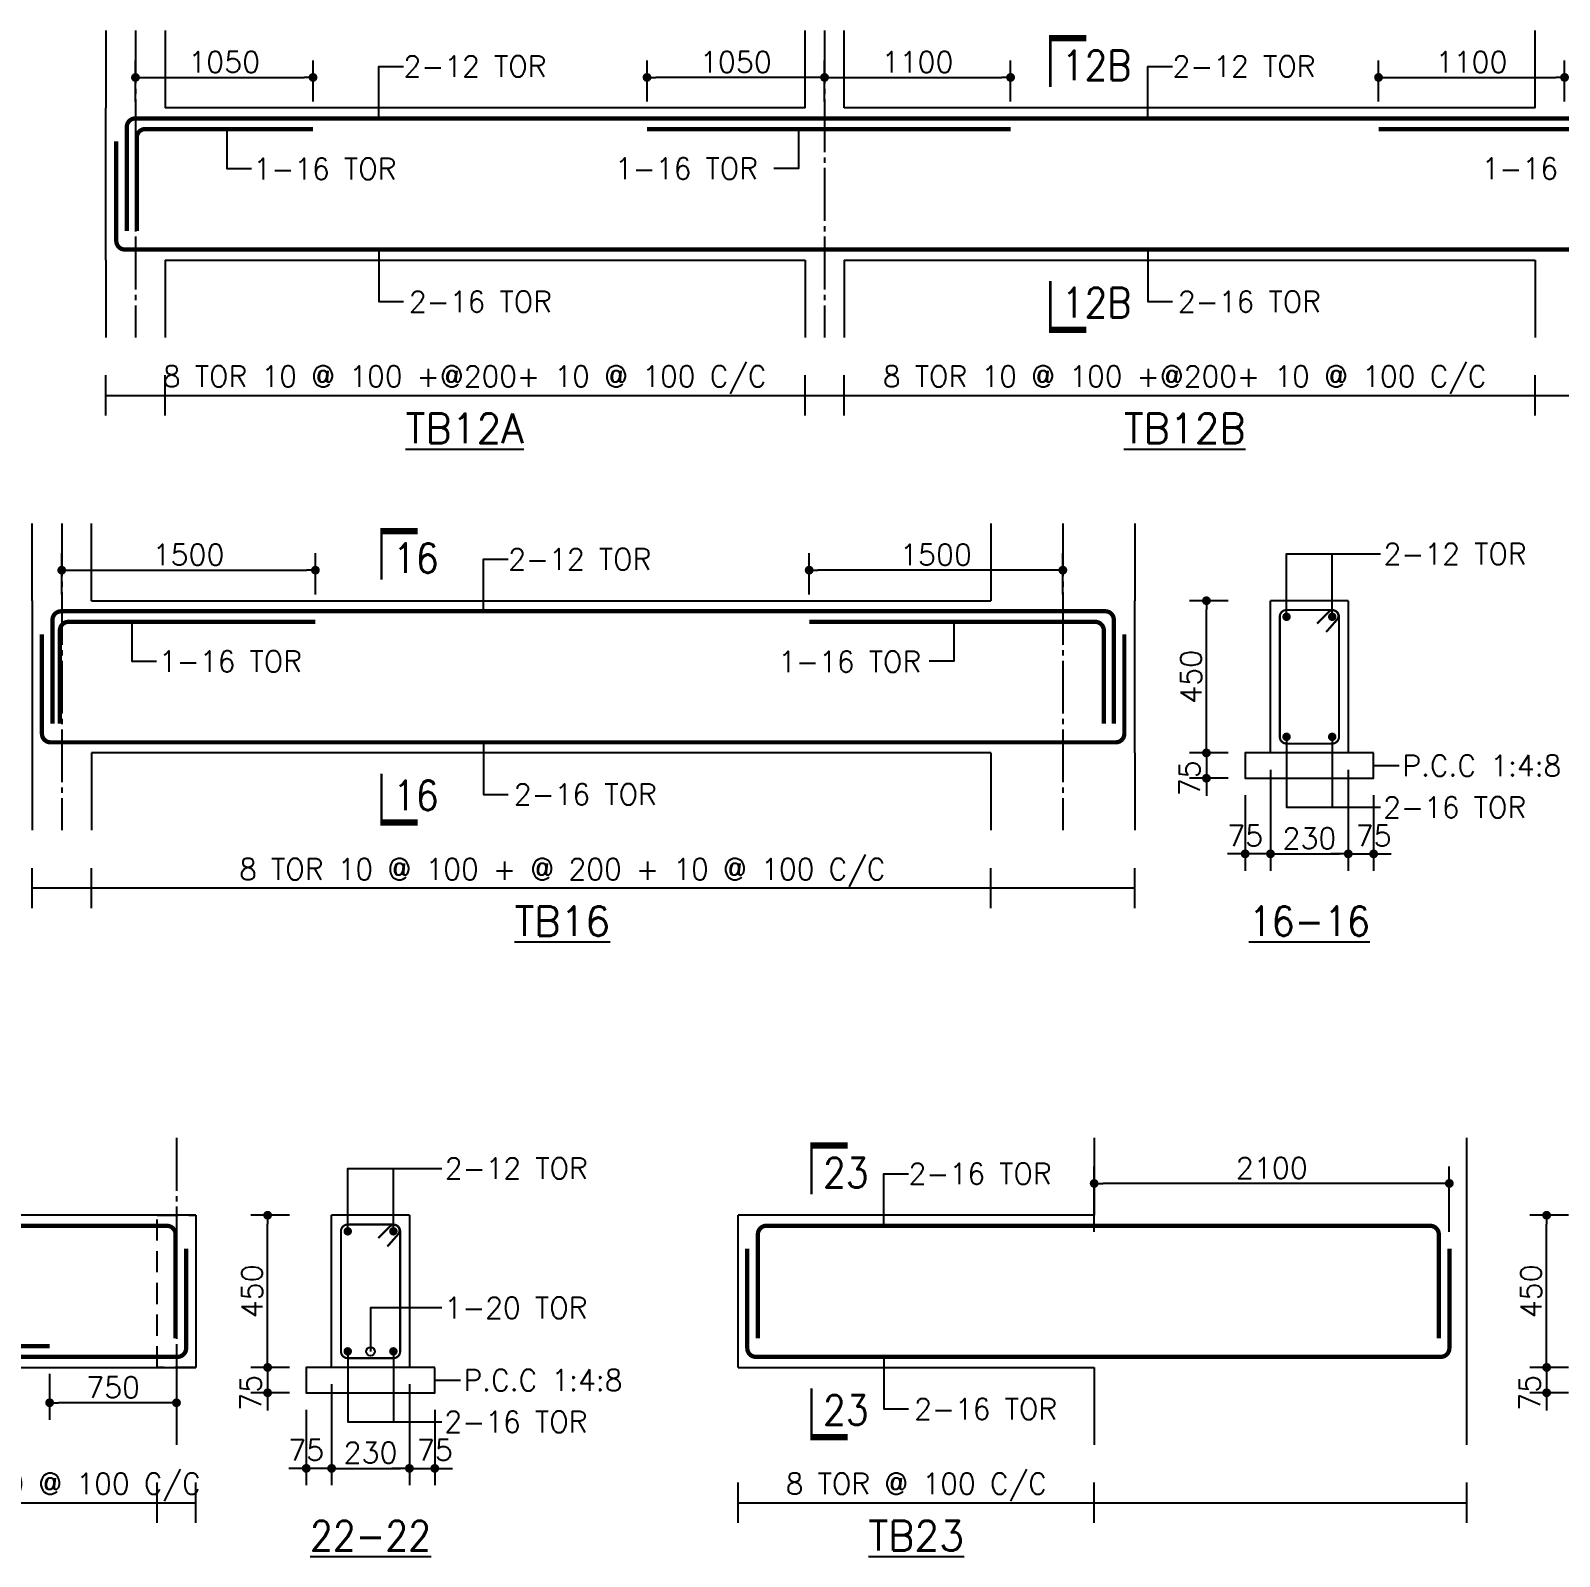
# Model space of a CAD drawing. Extents: x -200722 to 834823, y -494970 to 88783.
# Drawn here: x 240281 to 258363, y -396005 to -377959 of the extents above; entities that cross this region are included whole.
import ezdxf
from ezdxf.enums import TextEntityAlignment as Align

# ---------------------------------------------------------------- set-up
doc = ezdxf.new("R2010")
doc.units = 0
doc.header["$LTSCALE"] = 100
doc.header["$MEASUREMENT"] = 0
doc.header["$PDMODE"] = 34
doc.linetypes.add('CL', pattern=[3.25, 2.5, -0.25, 0.25, -0.25])
doc.linetypes.add('HIDDEN', pattern=[0.375, 0.25, -0.125])
doc.layers.get('0').update_dxf_attribs({"linetype": 'CONTINUOUS'})
doc.layers.get('DEFPOINTS').update_dxf_attribs({"linetype": 'CONTINUOUS'})
for name, color, linetype in [('ARO', 7, 'CONTINUOUS'), ('B_NO', 3, 'CONTINUOUS'), ('BEAM', 4, 'CONTINUOUS'), ('CL', 8, 'CL'), ('FOOTING DIM', 4, 'CONTINUOUS'), ('STEEL', 6, 'CONTINUOUS'), ('TEXT', 2, 'CONTINUOUS')]:
    doc.layers.add(name, color=color, linetype=linetype)
doc.styles.add('ROMANS', font='romans.shx')
doc.styles.get("Standard").update_dxf_attribs({"font": 'simplex.shx'})
doc.linetypes.add('ZIGZAG', pattern='A,0.0001,-0.2,[131,ltypeshp.shx,S=0.2,R=0,X=-0.2,Y=0],-0.4,[131,ltypeshp.shx,S=0.2,R=180,X=0.2,Y=0],-0.2', length=0.8001)
doc.dimstyles.new('STANDARD$0', dxfattribs={"dimtxt": 2.5, "dimasz": 2.5, "dimexe": 2, "dimexo": 0.7, "dimgap": 0.9, "dimtad": 1, "dimdec": 0, "dimdsep": 46, "dimtxsty": 'ROMANS', "dimcen": 0.09, "dimclrd": 4, "dimclre": 4, "dimclrt": 3, "dimadec": 0, "dimazin": 0, "dimtfac": 1, "dimtdec": 0, "dimtmove": 0, "dimatfit": 3, "dimfxl": 1, "dimtolj": 1, "dimtzin": 0, "dimarcsym": 0})

# ---------------------------------------------------------------- blocks, each defined once
blk = doc.blocks.new('DOT')
at = {"color": 0, "linetype": 'ByBlock'}
blk.add_line((-0.5, 0), (-1, 0), dxfattribs=at)
at = {"color": 0, "linetype": 'ByBlock', "const_width": 0.5}
blk.add_lwpolyline([(-0.25, 0, 1), (0.25, 0, 1)], format="xyb", close=True, dxfattribs=at)
blk = doc.blocks.new('*D1485')
at = {"layer": 'BEAM', "color": 0, "lineweight": -2, "transparency": 16777216}
for p, q in [((247572, -378798), (247572, -378313)), ((249672, -378798), (249672, -378313)), ((249568, -378513), (247676, -378513))]:
    blk.add_line(p, q, dxfattribs=at)
at = {"layer": 'DEFPOINTS', "color": 0, "lineweight": -3, "transparency": 16777216}
for p in [(247572, -378513), (247572, -378998), (249672, -378998)]:
    blk.add_point(p, dxfattribs=at)
at = {"layer": 'BEAM', "color": 0, "lineweight": -2, "transparency": 16777216, "xscale": 104, "yscale": 104, "zscale": 104, "rotation": 180}
blk.add_blockref('DOT', (247572, -378513), dxfattribs=at)
at = {"layer": 'BEAM', "color": 0, "lineweight": -2, "transparency": 16777216, "xscale": 104, "yscale": 104, "zscale": 104}
blk.add_blockref('DOT', (249672, -378513), dxfattribs=at)
at = {"layer": 'BEAM', "color": 0, "transparency": 16777216, "insert": (248622, -378329), "char_height": 248, "attachment_point": 5}
blk.add_mtext('\\A1;1050', dxfattribs=at)
blk = doc.blocks.new('_DOT')
at = {"color": 0, "linetype": 'ByBlock'}
blk.add_line((-0.5, 0), (-1, 0), dxfattribs=at)
at = {"color": 0, "linetype": 'ByBlock', "const_width": 0.5}
blk.add_lwpolyline([(-0.25, 0, 1), (0.25, 0, 1)], format="xyb", close=True, dxfattribs=at)
blk = doc.blocks.new('*D1488')
at = {"layer": 'BEAM', "color": 0, "lineweight": -2, "transparency": 16777216}
for p, q in [((241522, -378798), (241522, -378313)), ((243622, -378798), (243622, -378313)), ((241626, -378513), (243518, -378513))]:
    blk.add_line(p, q, dxfattribs=at)
at = {"layer": 'DEFPOINTS', "color": 0, "lineweight": -3, "transparency": 16777216}
for p in [(243622, -378513), (241522, -378998), (243622, -378998)]:
    blk.add_point(p, dxfattribs=at)
at = {"layer": 'BEAM', "color": 0, "lineweight": -2, "transparency": 16777216, "xscale": 104, "yscale": 104, "zscale": 104, "rotation": 180}
blk.add_blockref('DOT', (241522, -378513), dxfattribs=at)
at = {"layer": 'BEAM', "color": 0, "lineweight": -2, "transparency": 16777216, "xscale": 104, "yscale": 104, "zscale": 104}
blk.add_blockref('DOT', (243622, -378513), dxfattribs=at)
at = {"layer": 'BEAM', "color": 0, "transparency": 16777216, "insert": (242572, -378329), "char_height": 248, "attachment_point": 5}
blk.add_mtext('\\A1;1050', dxfattribs=at)
blk = doc.blocks.new('*D1492')
at = {"layer": 'BEAM', "color": 0, "lineweight": -2, "transparency": 16777216}
for p, q in [((249672, -378798), (249672, -378313)), ((251872, -378798), (251872, -378313)), ((249776, -378513), (251768, -378513))]:
    blk.add_line(p, q, dxfattribs=at)
at = {"layer": 'DEFPOINTS', "color": 0, "lineweight": -3, "transparency": 16777216}
for p in [(251872, -378513), (249672, -378998), (251872, -378998)]:
    blk.add_point(p, dxfattribs=at)
at = {"layer": 'BEAM', "color": 0, "lineweight": -2, "transparency": 16777216, "xscale": 104, "yscale": 104, "zscale": 104, "rotation": 180}
blk.add_blockref('DOT', (249672, -378513), dxfattribs=at)
at = {"layer": 'BEAM', "color": 0, "lineweight": -2, "transparency": 16777216, "xscale": 104, "yscale": 104, "zscale": 104}
blk.add_blockref('DOT', (251872, -378513), dxfattribs=at)
at = {"layer": 'BEAM', "color": 0, "transparency": 16777216, "insert": (250772, -378329), "char_height": 248, "attachment_point": 5}
blk.add_mtext('\\A1;1100', dxfattribs=at)
blk = doc.blocks.new('*D1495')
at = {"layer": 'BEAM', "color": 0, "lineweight": -2, "transparency": 16777216}
for p, q in [((256224, -378798), (256224, -378313)), ((258424, -378798), (258424, -378313)), ((256328, -378513), (258320, -378513))]:
    blk.add_line(p, q, dxfattribs=at)
at = {"layer": 'DEFPOINTS', "color": 0, "lineweight": -3, "transparency": 16777216}
for p in [(258424, -378513), (256224, -378998), (258424, -378998)]:
    blk.add_point(p, dxfattribs=at)
at = {"layer": 'BEAM', "color": 0, "lineweight": -2, "transparency": 16777216, "xscale": 104, "yscale": 104, "zscale": 104, "rotation": 180}
blk.add_blockref('DOT', (256224, -378513), dxfattribs=at)
at = {"layer": 'BEAM', "color": 0, "lineweight": -2, "transparency": 16777216, "xscale": 104, "yscale": 104, "zscale": 104}
blk.add_blockref('DOT', (258424, -378513), dxfattribs=at)
at = {"layer": 'BEAM', "color": 0, "transparency": 16777216, "insert": (257324, -378329), "char_height": 248, "attachment_point": 5}
blk.add_mtext('\\A1;1100', dxfattribs=at)
blk = doc.blocks.new('*D1515')
at = {"layer": 'BEAM', "color": 0, "lineweight": -2, "transparency": 16777216}
for p, q in [((240650, -384627), (240650, -384141)), ((243650, -384627), (243650, -384141)), ((240754, -384341), (243546, -384341))]:
    blk.add_line(p, q, dxfattribs=at)
at = {"layer": 'DEFPOINTS', "color": 0, "lineweight": -3, "transparency": 16777216}
for p in [(243650, -384341), (240650, -384827), (243650, -384827)]:
    blk.add_point(p, dxfattribs=at)
at = {"layer": 'BEAM', "color": 0, "lineweight": -2, "transparency": 16777216, "xscale": 104, "yscale": 104, "zscale": 104, "rotation": 180}
blk.add_blockref('DOT', (240650, -384341), dxfattribs=at)
at = {"layer": 'BEAM', "color": 0, "lineweight": -2, "transparency": 16777216, "xscale": 104, "yscale": 104, "zscale": 104}
blk.add_blockref('DOT', (243650, -384341), dxfattribs=at)
at = {"layer": 'BEAM', "color": 0, "transparency": 16777216, "insert": (242150, -384157), "char_height": 248, "attachment_point": 5}
blk.add_mtext('\\A1;1500', dxfattribs=at)
blk = doc.blocks.new('*D1509')
at = {"layer": 'BEAM', "color": 0, "lineweight": -2, "transparency": 16777216}
for p, q in [((254946, -386702), (254946, -387896)), ((255866, -386702), (255866, -387896)), ((255050, -387696), (255762, -387696))]:
    blk.add_line(p, q, dxfattribs=at)
at = {"layer": 'DEFPOINTS', "color": 0, "lineweight": -3, "transparency": 16777216}
for p in [(254946, -386502), (255866, -386502), (255866, -387696)]:
    blk.add_point(p, dxfattribs=at)
at = {"layer": 'BEAM', "color": 0, "lineweight": -2, "transparency": 16777216, "xscale": 104, "yscale": 104, "zscale": 104, "rotation": 180}
blk.add_blockref('DOT', (254946, -387696), dxfattribs=at)
at = {"layer": 'BEAM', "color": 0, "lineweight": -2, "transparency": 16777216, "xscale": 104, "yscale": 104, "zscale": 104}
blk.add_blockref('DOT', (255866, -387696), dxfattribs=at)
at = {"layer": 'BEAM', "color": 0, "transparency": 16777216, "insert": (255406, -387512), "char_height": 248, "attachment_point": 5}
blk.add_mtext('\\A1;230', dxfattribs=at)
blk = doc.blocks.new('*D1510')
at = {"layer": 'BEAM', "color": 0, "lineweight": -2, "transparency": 16777216}
for p, q in [((254446, -384702), (253988, -384702)), ((254188, -386398), (254188, -384806)), ((254446, -386502), (253988, -386502))]:
    blk.add_line(p, q, dxfattribs=at)
at = {"layer": 'DEFPOINTS', "color": 0, "lineweight": -3, "transparency": 16777216}
for p in [(254188, -384702), (254646, -384702), (254646, -386502)]:
    blk.add_point(p, dxfattribs=at)
at = {"layer": 'BEAM', "color": 0, "lineweight": -2, "transparency": 16777216, "xscale": 104, "yscale": 104, "zscale": 104}
for p, rotation in [((254188, -384702), 90), ((254188, -386502), 270)]:
    blk.add_blockref('DOT', p, dxfattribs=dict(at, rotation=rotation))
at = {"layer": 'BEAM', "color": 0, "transparency": 16777216, "insert": (254004, -385602), "char_height": 248, "attachment_point": 5, "rotation": 90}
blk.add_mtext('\\A1;450', dxfattribs=at)
blk = doc.blocks.new('*D1511')
at = {"layer": 'BEAM', "color": 0, "lineweight": -2, "transparency": 16777216}
for p, q in [((249490, -384627), (249490, -384141)), ((252490, -384627), (252490, -384141)), ((252386, -384341), (249594, -384341))]:
    blk.add_line(p, q, dxfattribs=at)
at = {"layer": 'DEFPOINTS', "color": 0, "lineweight": -3, "transparency": 16777216}
for p in [(249490, -384341), (249490, -384827), (252490, -384827)]:
    blk.add_point(p, dxfattribs=at)
at = {"layer": 'BEAM', "color": 0, "lineweight": -2, "transparency": 16777216, "xscale": 104, "yscale": 104, "zscale": 104, "rotation": 180}
blk.add_blockref('DOT', (249490, -384341), dxfattribs=at)
at = {"layer": 'BEAM', "color": 0, "lineweight": -2, "transparency": 16777216, "xscale": 104, "yscale": 104, "zscale": 104}
blk.add_blockref('DOT', (252490, -384341), dxfattribs=at)
at = {"layer": 'BEAM', "color": 0, "transparency": 16777216, "insert": (250990, -384157), "char_height": 248, "attachment_point": 5}
blk.add_mtext('\\A1;1500', dxfattribs=at)
blk = doc.blocks.new('*D1512')
at = {"layer": 'BEAM', "color": 0, "lineweight": -2, "transparency": 16777216}
for p, q in [((255866, -387002), (255866, -387896)), ((256166, -387002), (256166, -387896)), ((255762, -387696), (255658, -387696)), ((255866, -387696), (256166, -387696)), ((256270, -387696), (256374, -387696))]:
    blk.add_line(p, q, dxfattribs=at)
at = {"layer": 'DEFPOINTS', "color": 0, "lineweight": -3, "transparency": 16777216}
for p in [(255866, -386802), (256166, -386802), (256166, -387696)]:
    blk.add_point(p, dxfattribs=at)
at = {"layer": 'BEAM', "color": 0, "lineweight": -2, "transparency": 16777216, "xscale": 104, "yscale": 104, "zscale": 104}
blk.add_blockref('DOT', (255866, -387696), dxfattribs=at)
at = {"layer": 'BEAM', "color": 0, "lineweight": -2, "transparency": 16777216, "xscale": 104, "yscale": 104, "zscale": 104, "rotation": 180}
blk.add_blockref('DOT', (256166, -387696), dxfattribs=at)
at = {"layer": 'BEAM', "color": 0, "transparency": 16777216, "insert": (256166, -387480), "char_height": 248, "attachment_point": 5}
blk.add_mtext('\\A1;75', dxfattribs=at)
blk = doc.blocks.new('*D1513')
at = {"layer": 'BEAM', "color": 0, "lineweight": -2, "transparency": 16777216}
for p, q in [((254646, -387002), (254646, -387896)), ((254946, -387002), (254946, -387896)), ((254542, -387696), (254438, -387696)), ((254946, -387696), (254646, -387696)), ((255050, -387696), (255154, -387696))]:
    blk.add_line(p, q, dxfattribs=at)
at = {"layer": 'DEFPOINTS', "color": 0, "lineweight": -3, "transparency": 16777216}
for p in [(254646, -386802), (254946, -386802), (254646, -387696)]:
    blk.add_point(p, dxfattribs=at)
at = {"layer": 'BEAM', "color": 0, "lineweight": -2, "transparency": 16777216, "xscale": 104, "yscale": 104, "zscale": 104}
blk.add_blockref('DOT', (254646, -387696), dxfattribs=at)
at = {"layer": 'BEAM', "color": 0, "lineweight": -2, "transparency": 16777216, "xscale": 104, "yscale": 104, "zscale": 104, "rotation": 180}
blk.add_blockref('DOT', (254946, -387696), dxfattribs=at)
at = {"layer": 'BEAM', "color": 0, "transparency": 16777216, "insert": (254646, -387480), "char_height": 248, "attachment_point": 5}
blk.add_mtext('\\A1;75', dxfattribs=at)
blk = doc.blocks.new('*D1514')
at = {"layer": 'BEAM', "color": 0, "lineweight": -2, "transparency": 16777216}
for p, q in [((254188, -386398), (254188, -386294)), ((254446, -386502), (253988, -386502)), ((254188, -386502), (254188, -386802)), ((254446, -386802), (253988, -386802)), ((254188, -386906), (254188, -387010))]:
    blk.add_line(p, q, dxfattribs=at)
at = {"layer": 'DEFPOINTS', "color": 0, "lineweight": -3, "transparency": 16777216}
for p in [(254646, -386502), (254188, -386802), (254646, -386802)]:
    blk.add_point(p, dxfattribs=at)
at = {"layer": 'BEAM', "color": 0, "lineweight": -2, "transparency": 16777216, "xscale": 104, "yscale": 104, "zscale": 104}
for p, rotation in [((254188, -386502), 270), ((254188, -386802), 90)]:
    blk.add_blockref('DOT', p, dxfattribs=dict(at, rotation=rotation))
at = {"layer": 'BEAM', "color": 0, "transparency": 16777216, "insert": (253988, -386802), "char_height": 248, "attachment_point": 5, "rotation": 90}
blk.add_mtext('\\A1;75', dxfattribs=at)
blk = doc.blocks.new('*D1550')
at = {"layer": 'BEAM', "color": 0, "lineweight": -2, "transparency": 16777216}
for p, q in [((258470, -391970), (258012, -391970)), ((258212, -393666), (258212, -392074)), ((258470, -393770), (258012, -393770))]:
    blk.add_line(p, q, dxfattribs=at)
at = {"layer": 'DEFPOINTS', "color": 0, "lineweight": -3, "transparency": 16777216}
for p in [(258212, -391970), (258670, -391970), (258670, -393770)]:
    blk.add_point(p, dxfattribs=at)
at = {"layer": 'BEAM', "color": 0, "lineweight": -2, "transparency": 16777216, "xscale": 104, "yscale": 104, "zscale": 104}
for p, rotation in [((258212, -391970), 90), ((258212, -393770), 270)]:
    blk.add_blockref('DOT', p, dxfattribs=dict(at, rotation=rotation))
at = {"layer": 'BEAM', "color": 0, "transparency": 16777216, "insert": (258028, -392870), "char_height": 248, "attachment_point": 5, "rotation": 90}
blk.add_mtext('\\A1;450', dxfattribs=at)
blk = doc.blocks.new('*D1547')
at = {"layer": 'BEAM', "color": 0, "lineweight": -2, "transparency": 16777216}
for p, q in [((258212, -393666), (258212, -393562)), ((258470, -393770), (258012, -393770)), ((258212, -393770), (258212, -394070)), ((258470, -394070), (258012, -394070)), ((258212, -394174), (258212, -394278))]:
    blk.add_line(p, q, dxfattribs=at)
at = {"layer": 'DEFPOINTS', "color": 0, "lineweight": -3, "transparency": 16777216}
for p in [(258670, -393770), (258212, -394070), (258670, -394070)]:
    blk.add_point(p, dxfattribs=at)
at = {"layer": 'BEAM', "color": 0, "lineweight": -2, "transparency": 16777216, "xscale": 104, "yscale": 104, "zscale": 104}
for p, rotation in [((258212, -393770), 270), ((258212, -394070), 90)]:
    blk.add_blockref('DOT', p, dxfattribs=dict(at, rotation=rotation))
at = {"layer": 'BEAM', "color": 0, "transparency": 16777216, "insert": (258012, -394070), "char_height": 248, "attachment_point": 5, "rotation": 90}
blk.add_mtext('\\A1;75', dxfattribs=at)
blk = doc.blocks.new('*D1548')
at = {"layer": 'BEAM', "color": 0, "lineweight": -2, "transparency": 16777216}
for p, q in [((252861, -392167), (252861, -391394)), ((257061, -392167), (257061, -391394)), ((256957, -391594), (252965, -391594))]:
    blk.add_line(p, q, dxfattribs=at)
at = {"layer": 'DEFPOINTS', "color": 0, "lineweight": -3, "transparency": 16777216}
for p in [(252861, -391594), (252861, -392367, 1102), (257061, -392367, 1102)]:
    blk.add_point(p, dxfattribs=at)
at = {"layer": 'BEAM', "color": 0, "lineweight": -2, "transparency": 16777216, "xscale": 104, "yscale": 104, "zscale": 104, "rotation": 180}
blk.add_blockref('DOT', (252861, -391594), dxfattribs=at)
at = {"layer": 'BEAM', "color": 0, "lineweight": -2, "transparency": 16777216, "xscale": 104, "yscale": 104, "zscale": 104}
blk.add_blockref('DOT', (257061, -391594), dxfattribs=at)
at = {"layer": 'BEAM', "color": 0, "transparency": 16777216, "insert": (254961, -391410), "char_height": 248, "attachment_point": 5}
blk.add_mtext('\\A1;2100', dxfattribs=at)
blk = doc.blocks.new('*D1710')
at = {"layer": 'BEAM', "color": 0, "lineweight": -2, "transparency": 16777216}
for p, q in [((240507, -393845), (240507, -394388)), ((242007, -393845), (242007, -394388)), ((241903, -394188), (240611, -394188))]:
    blk.add_line(p, q, dxfattribs=at)
at = {"layer": 'DEFPOINTS', "color": 0, "lineweight": -3, "transparency": 16777216}
for p in [(240507, -393645), (242007, -393645), (240507, -394188)]:
    blk.add_point(p, dxfattribs=at)
at = {"layer": 'BEAM', "color": 0, "lineweight": -2, "transparency": 16777216, "xscale": 104, "yscale": 104, "zscale": 104, "rotation": 180}
blk.add_blockref('DOT', (240507, -394188), dxfattribs=at)
at = {"layer": 'BEAM', "color": 0, "lineweight": -2, "transparency": 16777216, "xscale": 104, "yscale": 104, "zscale": 104}
blk.add_blockref('DOT', (242007, -394188), dxfattribs=at)
at = {"layer": 'BEAM', "color": 0, "transparency": 16777216, "insert": (241257, -394004), "char_height": 248, "attachment_point": 5}
blk.add_mtext('\\A1;750', dxfattribs=at)
blk = doc.blocks.new('*D1711')
at = {"layer": 'BEAM', "color": 0, "lineweight": -2, "transparency": 16777216}
for p, q in [((243842, -393970), (243842, -395164)), ((244762, -393970), (244762, -395164)), ((243946, -394964), (244658, -394964))]:
    blk.add_line(p, q, dxfattribs=at)
at = {"layer": 'DEFPOINTS', "color": 0, "lineweight": -3, "transparency": 16777216}
for p in [(243842, -393770), (244762, -393770), (244762, -394964)]:
    blk.add_point(p, dxfattribs=at)
at = {"layer": 'BEAM', "color": 0, "lineweight": -2, "transparency": 16777216, "xscale": 104, "yscale": 104, "zscale": 104, "rotation": 180}
blk.add_blockref('DOT', (243842, -394964), dxfattribs=at)
at = {"layer": 'BEAM', "color": 0, "lineweight": -2, "transparency": 16777216, "xscale": 104, "yscale": 104, "zscale": 104}
blk.add_blockref('DOT', (244762, -394964), dxfattribs=at)
at = {"layer": 'BEAM', "color": 0, "transparency": 16777216, "insert": (244302, -394780), "char_height": 248, "attachment_point": 5}
blk.add_mtext('\\A1;230', dxfattribs=at)
blk = doc.blocks.new('*D1712')
at = {"layer": 'BEAM', "color": 0, "lineweight": -2, "transparency": 16777216}
for p, q in [((243342, -391970), (242885, -391970)), ((243085, -393666), (243085, -392074)), ((243342, -393770), (242885, -393770))]:
    blk.add_line(p, q, dxfattribs=at)
at = {"layer": 'DEFPOINTS', "color": 0, "lineweight": -3, "transparency": 16777216}
for p in [(243085, -391970), (243542, -391970), (243542, -393770)]:
    blk.add_point(p, dxfattribs=at)
at = {"layer": 'BEAM', "color": 0, "lineweight": -2, "transparency": 16777216, "xscale": 104, "yscale": 104, "zscale": 104}
for p, rotation in [((243085, -391970), 90), ((243085, -393770), 270)]:
    blk.add_blockref('DOT', p, dxfattribs=dict(at, rotation=rotation))
at = {"layer": 'BEAM', "color": 0, "transparency": 16777216, "insert": (242901, -392870), "char_height": 248, "attachment_point": 5, "rotation": 90}
blk.add_mtext('\\A1;450', dxfattribs=at)
blk = doc.blocks.new('*D1713')
at = {"layer": 'BEAM', "color": 0, "lineweight": -2, "transparency": 16777216}
for p, q in [((244762, -394270), (244762, -395164)), ((245062, -394270), (245062, -395164)), ((244658, -394964), (244554, -394964)), ((244762, -394964), (245062, -394964)), ((245166, -394964), (245270, -394964))]:
    blk.add_line(p, q, dxfattribs=at)
at = {"layer": 'DEFPOINTS', "color": 0, "lineweight": -3, "transparency": 16777216}
for p in [(244762, -394070), (245062, -394070), (245062, -394964)]:
    blk.add_point(p, dxfattribs=at)
at = {"layer": 'BEAM', "color": 0, "lineweight": -2, "transparency": 16777216, "xscale": 104, "yscale": 104, "zscale": 104}
blk.add_blockref('DOT', (244762, -394964), dxfattribs=at)
at = {"layer": 'BEAM', "color": 0, "lineweight": -2, "transparency": 16777216, "xscale": 104, "yscale": 104, "zscale": 104, "rotation": 180}
blk.add_blockref('DOT', (245062, -394964), dxfattribs=at)
at = {"layer": 'BEAM', "color": 0, "transparency": 16777216, "insert": (245062, -394748), "char_height": 248, "attachment_point": 5}
blk.add_mtext('\\A1;75', dxfattribs=at)
blk = doc.blocks.new('*D1714')
at = {"layer": 'BEAM', "color": 0, "lineweight": -2, "transparency": 16777216}
for p, q in [((243542, -394270), (243542, -395164)), ((243842, -394270), (243842, -395164)), ((243438, -394964), (243334, -394964)), ((243842, -394964), (243542, -394964)), ((243946, -394964), (244050, -394964))]:
    blk.add_line(p, q, dxfattribs=at)
at = {"layer": 'DEFPOINTS', "color": 0, "lineweight": -3, "transparency": 16777216}
for p in [(243542, -394070), (243842, -394070), (243542, -394964)]:
    blk.add_point(p, dxfattribs=at)
at = {"layer": 'BEAM', "color": 0, "lineweight": -2, "transparency": 16777216, "xscale": 104, "yscale": 104, "zscale": 104}
blk.add_blockref('DOT', (243542, -394964), dxfattribs=at)
at = {"layer": 'BEAM', "color": 0, "lineweight": -2, "transparency": 16777216, "xscale": 104, "yscale": 104, "zscale": 104, "rotation": 180}
blk.add_blockref('DOT', (243842, -394964), dxfattribs=at)
at = {"layer": 'BEAM', "color": 0, "transparency": 16777216, "insert": (243542, -394748), "char_height": 248, "attachment_point": 5}
blk.add_mtext('\\A1;75', dxfattribs=at)
blk = doc.blocks.new('*D1715')
at = {"layer": 'BEAM', "color": 0, "lineweight": -2, "transparency": 16777216}
for p, q in [((243085, -393666), (243085, -393562)), ((243342, -393770), (242885, -393770)), ((243085, -393770), (243085, -394070)), ((243342, -394070), (242885, -394070)), ((243085, -394174), (243085, -394278))]:
    blk.add_line(p, q, dxfattribs=at)
at = {"layer": 'DEFPOINTS', "color": 0, "lineweight": -3, "transparency": 16777216}
for p in [(243542, -393770), (243085, -394070), (243542, -394070)]:
    blk.add_point(p, dxfattribs=at)
at = {"layer": 'BEAM', "color": 0, "lineweight": -2, "transparency": 16777216, "xscale": 104, "yscale": 104, "zscale": 104}
for p, rotation in [((243085, -393770), 270), ((243085, -394070), 90)]:
    blk.add_blockref('DOT', p, dxfattribs=dict(at, rotation=rotation))
at = {"layer": 'BEAM', "color": 0, "transparency": 16777216, "insert": (242885, -394070), "char_height": 248, "attachment_point": 5, "rotation": 90}
blk.add_mtext('\\A1;75', dxfattribs=at)

msp = doc.modelspace()

# ---------------------------------------------------------------- linework, layer by layer
at = {"color": 18, "ltscale": 0.4, "true_color": 0x000000}
msp.add_circle((244302.4, -393580.2, 1145.4), 51.4, dxfattribs=at)
at = {"layer": 'ARO', "color": 18, "true_color": 0x000000}
for points, elevation in [([(244398.6, -378998.1), (244398.6, -378382.3), (244691.7, -378382.3)], -1101.5), ([(253493.5, -378998.1), (253493.5, -378382.3), (253786.6, -378382.3)], -1101.5), ([(242600.9, -379123.1), (242600.9, -379590.1), (242894, -379590.1)], -1101.5), ([(249364.5, -379123.1), (249364.5, -379590.1), (249071.4, -379590.1)], 0), ([(244398.6, -380548.1), (244398.6, -381164), (244691.7, -381164)], -1101.5), ([(253493.5, -380548.1), (253493.5, -381164), (253786.6, -381164)], -1101.5), ([(245638.7, -384826.9), (245638.7, -384211.1), (245931.8, -384211.1)], -1101.5), ([(241478.3, -384951.9), (241478.3, -385418.9), (241771.4, -385418.9)], 0), ([(251201.7, -384951.9), (251201.7, -385418.9), (250908.6, -385418.9)], -1101.5), ([(245638.7, -386376.9), (245638.7, -386992.8), (245931.8, -386992.8)], -1101.5), ([(250373.5, -392095.2), (250373.5, -391479.4), (250666.6, -391479.4)], 0)]:
    msp.add_lwpolyline(points, dxfattribs=dict(at, elevation=elevation))
msp.add_lwpolyline([(250373.5, -393645.2), (250373.5, -394261), (250666.6, -394261)], dxfattribs=at)
at = {"layer": 'B_NO', "color": 7, "elevation": -1101.5}
for points in [[(252341, -378626, 30, 30, 0), (252341, -378049.5, 75, 75, 0), (252768.5, -378049.5, 75, 75, 0)], [(252341, -380920.3, 30, 30, 0), (252341, -381496.8, 75, 75, 0), (252768.5, -381496.8, 75, 75, 0)], [(244431.9, -384454.8, 30, 30, 0), (244431.9, -383878.3, 75, 75, 0), (244859.3, -383878.3, 75, 75, 0)], [(244431.9, -386749.1, 30, 30, 0), (244431.9, -387325.6, 75, 75, 0), (244859.3, -387325.6, 75, 75, 0)]]:
    msp.add_lwpolyline(points, format="xyseb", dxfattribs=at)
at = {"layer": 'B_NO', "color": 7}
for points in [[(249517.5, -391723.1, 30, 30, 0), (249517.5, -391146.6, 75, 75, 0), (249944.9, -391146.6, 75, 75, 0)], [(249517.5, -394017.3, 30, 30, 0), (249517.5, -394593.8, 75, 75, 0), (249944.9, -394593.8, 75, 75, 0)]]:
    msp.add_lwpolyline(points, format="xyseb", dxfattribs=at)
at = {"layer": 'BEAM', "color": 18, "linetype": 'ByBlock', "true_color": 0x000000}
for p, q in [((241172.5, -377958.7, 0), (241172.5, -378873.1, 0)), ((241872.5, -377958.7, 0), (241872.5, -378873.1, 0)), ((249442.5, -378873.1, 0), (249442.5, -377958.7, 0)), ((249902.5, -378873.1), (249902.5, -377958.7)), ((258074.5, -378873.1), (258074.5, -377958.7)), ((241172.5, -380673.1, 0), (241172.5, -378873.1, 0)), ((241172.5, -380673.1, 0), (241172.5, -381587.5, 0)), ((241872.5, -380673.1, 0), (249442.5, -380673.1, 0)), ((241872.5, -380673.1, 0), (241872.5, -381587.5, 0)), ((249442.5, -380673.1, 0), (249442.5, -381587.5, 0)), ((249902.5, -380673.1, 0), (258074.5, -380673.1, 0)), ((249902.5, -380673.1, 0), (249902.5, -381587.5, 0)), ((258074.5, -380673.1, 0), (258074.5, -381587.5, 0)), ((241172.5, -382510.8), (241172.5, -382035.5)), ((241872.5, -382510.8), (241872.5, -382035.5)), ((249442.5, -382510.8), (249442.5, -382035.5)), ((249902.5, -382510.8), (249902.5, -382035.5)), ((258074.5, -382510.8), (258074.5, -382035.5)), ((241172.5, -382273.1), (265634.5, -382273.1)), ((240300.1, -384701.9), (240300.1, -383787.5)), ((241000.1, -384701.9), (241000.1, -383787.5)), ((251640.1, -383787.5), (251640.1, -384701.9)), ((253340.1, -383787.5), (253340.1, -384701.9)), ((240300.1, -384701.9), (240300.1, -386501.9)), ((253340.1, -386501.9), (253340.1, -384701.9)), ((240300.1, -386501.9), (240300.1, -387416.3)), ((251640.1, -386501.9), (241000.1, -386501.9)), ((241000.1, -386501.9), (241000.1, -387416.3)), ((251640.1, -386501.9), (251640.1, -387416.3)), ((253340.1, -386501.9), (253340.1, -387416.3)), ((240300.1, -388339.6), (240300.1, -387864.3)), ((241000.1, -388339.6), (241000.1, -387864.3)), ((251640.1, -388339.6), (251640.1, -387864.3)), ((253340.1, -388339.6), (253340.1, -387864.3)), ((253340.1, -388101.9), (240300.1, -388101.9)), ((252861.4, -391055.8), (252861.4, -391970.2)), ((242236.7, -391970.2, 1145.4), (242236.7, -393770.2, 1145.4)), ((248651.4, -393770.2), (248651.4, -391970.2)), ((234706.7, -393770.2, -79.7), (242236.7, -393770.2, 1225.1)), ((248651.4, -393770.2), (252861.4, -393770.2)), ((252861.4, -393770.2), (252861.4, -394684.6)), ((241776.7, -395607.8, 1145.4), (241776.7, -395132.6, 1145.4)), ((242236.7, -395607.8, 1145.4), (242236.7, -395132.6, 1145.4)), ((248651.4, -395607.8), (248651.4, -395132.6)), ((252861.4, -395607.8), (252861.4, -395132.6)), ((257269.3, -395607.8, 1101.5), (257269.3, -395132.6, 1101.5)), ((234706.7, -395370.2), (242236.7, -395370.2, 1145.4)), ((248651.4, -395370.2), (257269.3, -395370.2, 1101.5))]:
    msp.add_line(p, q, dxfattribs=at)
at = {"layer": 'BEAM', "color": 18, "true_color": 0x000000}
for p, q in [((255865.8, -384701.9), (254945.8, -384701.9)), ((254945.8, -386501.9), (254945.8, -384701.9)), ((255865.8, -384701.9), (255865.8, -386501.9)), ((255865.8, -386501.9), (254945.8, -386501.9)), ((244762.4, -391970.2, 1145.4), (243842.4, -391970.2, 1145.4)), ((243842.4, -393770.2, 1145.4), (243842.4, -391970.2, 1145.4)), ((244762.4, -391970.2, 1145.4), (244762.4, -393770.2, 1145.4)), ((244762.4, -393770.2, 1145.4), (243842.4, -393770.2, 1145.4))]:
    msp.add_line(p, q, dxfattribs=at)
at = {"layer": 'BEAM', "color": 18, "linetype": 'ZIGZAG', "ltscale": 3, "true_color": 0x000000}
msp.add_line((257269.3, -394684.6, 1101.5), (257269.3, -391055.8, 1101.5), dxfattribs=at)
at = {"layer": 'BEAM', "color": 18, "true_color": 0x000000}
for points, elevation in [([(255865.8, -385301.9), (255865.8, -386501.9)], 0), ([(244762.4, -392570.2), (244762.4, -393770.2)], 1145.4)]:
    msp.add_lwpolyline(points, dxfattribs=dict(at, elevation=elevation))
for points, elevation in [([(256165.8, -386501.9), (254645.8, -386501.9), (254645.8, -386801.9), (256165.8, -386801.9)], 0), ([(245062.4, -393770.2), (243542.4, -393770.2), (243542.4, -394070.2), (245062.4, -394070.2)], 1145.4)]:
    msp.add_lwpolyline(points, close=True, dxfattribs=dict(at, elevation=elevation))
at = {"layer": 'BEAM', "color": 18, "linetype": 'HIDDEN', "ltscale": 10, "true_color": 0x000000, "elevation": 1145.4}
msp.add_lwpolyline([(241776.7, -391970.2), (242236.7, -391970.2), (242236.7, -393770.2), (241776.7, -393770.2)], close=True, dxfattribs=at)
at = {"layer": 'CL', "color": 18, "linetype": 'CL', "lineweight": -3, "ltscale": 2.5, "true_color": 0x000000}
for p, q in [((241522.5, -377958.7), (241522.5, -381587.5, 0)), ((249672.5, -377958.7, 0), (249672.5, -381587.5, 0)), ((240650.1, -383787.5), (240650.1, -387416.3)), ((252490.1, -383787.5), (252490.1, -387416.3)), ((242006.7, -391055.8, 1145.4), (242006.7, -394684.6, 1145.4))]:
    msp.add_line(p, q, dxfattribs=at)
at = {"layer": 'FOOTING DIM', "color": 18, "true_color": 0x000000}
for p, q in [((249442.5, -378873.1, -20.1), (241872.5, -378873.1, -62.1)), ((258074.5, -378873.1, -7.1), (249902.5, -378873.1, -15.7)), ((241000.1, -384701.9, 0.2), (251640.1, -384701.9, -62.1)), ((242236.7, -391970.2, 1225.3), (234706.7, -391970.2, -79.7)), ((252861.4, -391970.2, -65.5), (248651.4, -391970.2, -94.5))]:
    msp.add_line(p, q, dxfattribs=at)
at = {"layer": 'STEEL', "color": 18, "true_color": 0x000000}
for points, const_width, elevation in [([(265393.6, -380329), (265393.6, -379099.7, 0.4142136), (265292, -378998.1), (241520.1, -378998.1, 0.4142136), (241420.1, -379098.1), (241420.1, -380329)], 50.8, -1101.5), ([(241295.1, -379269.8), (241295.1, -380446.5, 0.4142136), (241396.7, -380548.1), (265417, -380548.1, 0.4142136), (265518.6, -380446.5), (265518.6, -379269.8)], 50.8, -1101.5), ([(240541, -386157.8), (240541, -384928.5, -0.4142136), (240642.6, -384826.9), (252992.5, -384826.9, -0.4142136), (253092.5, -384926.9), (253092.5, -386157.8)], 50.8, -1101.5), ([(255497.3, -384972.9), (255637.7, -384831.1, -0.9245164), (255731.9, -384926.8), (255604.6, -385071.8, -122.114008)], 25, 0), ([(253217.5, -385098.6), (253217.5, -386275.3, -0.4142136), (253115.9, -386376.9), (240517.6, -386376.9, -0.4142136), (240416, -386275.3), (240416, -385098.6)], 50.8, -1101.5), ([(241995.9, -393426.1), (241995.9, -392196.8, 0.4142136), (241894.3, -392095.2), (235054.3, -392095.2, 0.4142136), (234954.3, -392195.2), (234954.3, -393426.1)], 50.8, 43.9), ([(244393.9, -392241.1), (244534.2, -392099.4, -0.9245164), (244628.5, -392195.1), (244501.2, -392340, -122.114008)], 25, 1145.4), ([(256936.4, -393426.1), (256936.4, -392196.8, 0.4142136), (256834.8, -392095.2), (248983.3, -392095.2, 0.4142136), (248883.3, -392195.2), (248883.3, -393426.1)], 50.8, -1101.5), ([(234829.3, -392366.9), (234829.3, -393543.6, 0.4142136), (234930.9, -393645.2), (242019.3, -393645.2, 0.4142136), (242120.9, -393543.6), (242120.9, -392366.9)], 50.8, 43.9), ([(248758.3, -392366.9), (248758.3, -393543.6, 0.4142136), (248859.9, -393645.2), (256959.8, -393645.2, 0.4142136), (257061.4, -393543.6), (257061.4, -392366.9)], 50.8, -1101.5)]:
    msp.add_lwpolyline(points, format="xyb", dxfattribs=dict(at, const_width=const_width, elevation=elevation))
at = {"layer": 'STEEL', "color": 3, "const_width": 50.8}
for points, elevation in [([(241537.6, -380329), (241537.6, -379224.7, -0.4142136), (241639.2, -379123.1), (243622.5, -379123.1)], -1101.5), ([(240628.4, -386157.8), (240628.4, -385053.5, -0.4142136), (240730, -384951.9), (243650.1, -384951.9)], 0), ([(252975, -386157.8), (252975, -385053.5, 0.4142136), (252873.4, -384951.9), (249490.1, -384951.9)], -1101.5)]:
    msp.add_lwpolyline(points, format="xyb", dxfattribs=dict(at, elevation=elevation))
for points, elevation in [([(251872.5, -379123.1), (247572.5, -379123.1)], 0), ([(260224.5, -379123.1), (256224.5, -379123.1)], 0), ([(240506.7, -393520.2), (236436.7, -393520.2)], 1145.4)]:
    msp.add_lwpolyline(points, dxfattribs=dict(at, elevation=elevation))
at = {"layer": 'STEEL', "color": 18, "true_color": 0x000000}
for points, const_width, elevation in [([(255135.8, -384811.9), (255675.8, -384811.9, -0.4142136), (255755.8, -384891.9), (255755.8, -386311.9, -0.4142136), (255675.8, -386391.9), (255135.8, -386391.9, -0.4142136), (255055.8, -386311.9), (255055.8, -384891.9, -0.4142136)], 25.4, 0), ([(255110.8, -384891.9, 1), (255160.8, -384891.9, 1)], 50, 0), ([(255650.8, -384891.9, 1), (255700.8, -384891.9, 1)], 50, 0), ([(255110.8, -386311.9, -1), (255160.8, -386311.9, -1)], 50, 0), ([(255650.8, -386311.9, -1), (255700.8, -386311.9, -1)], 50, 0), ([(244032.4, -392080.2), (244572.4, -392080.2, -0.4142136), (244652.4, -392160.2), (244652.4, -393580.2, -0.4142136), (244572.4, -393660.2), (244032.4, -393660.2, -0.4142136), (243952.4, -393580.2), (243952.4, -392160.2, -0.4142136)], 25.4, 1145.4), ([(244007.4, -392160.2, 1), (244057.4, -392160.2, 1)], 50, 1145.4), ([(244547.4, -392160.2, 1), (244597.4, -392160.2, 1)], 50, 1145.4), ([(244007.4, -393580.2, -1), (244057.4, -393580.2, -1)], 50, 1145.4), ([(244547.4, -393580.2, -1), (244597.4, -393580.2, -1)], 50, 1145.4)]:
    msp.add_lwpolyline(points, format="xyb", close=True, dxfattribs=dict(at, const_width=const_width, elevation=elevation))
at = {"layer": 'TEXT', "color": 18, "true_color": 0x000000}
for points, elevation in [([(255135.8, -384891.9), (255135.8, -384148.2), (256247.4, -384148.2)], 0), ([(255675.8, -384891.9), (255675.8, -384148.2)], 0), ([(255135.8, -386311.9), (255135.8, -387145.2), (256247.4, -387145.2)], 0), ([(255675.8, -386311.9), (255675.8, -387145.2)], 0), ([(256165.8, -386651.9), (256469.3, -386651.9)], 0), ([(244032.4, -392160.2), (244032.4, -391416.4), (245144, -391416.4)], 1145.4), ([(244572.4, -392160.2), (244572.4, -391416.4)], 1145.4), ([(245144, -393064.7), (244302.4, -393064.7), (244302.4, -393580.2)], 1145.4), ([(244032.4, -393580.2), (244032.4, -394413.5), (245144, -394413.5)], 1145.4), ([(244572.4, -393580.2), (244572.4, -394413.5)], 1145.4), ([(245062.4, -393920.2), (245365.9, -393920.2)], 1145.4)]:
    msp.add_lwpolyline(points, dxfattribs=dict(at, elevation=elevation))

# ---------------------------------------------------------------- texts
at = {"layer": 'B_NO', "color": 18, "true_color": 0x000000, "width": 0.9}
for s, p in [('12B', (252476.7, -378370, -1101.5)), ('12B', (252476.7, -381176.3, -1101.5)), ('16', (244567.5, -384198.8, -1101.5)), ('16', (244567.5, -387005.1, -1101.5)), ('23', (249653.1, -391467)), ('23', (249653.1, -394273.4))]:
    msp.add_text(s, height=350, dxfattribs=at).set_placement(p, align=Align.MIDDLE_LEFT)
at = {"layer": 'B_NO', "color": 18, "true_color": 0x000000}
for s, height, width, p in [('8 TOR 10 @ 100 +@200+ 10 @ 100 C/C', 250, 0.98, (245415.8, -382066, 0)), ('8 TOR 10 @ 100 +@200+ 10 @ 100 C/C', 250, 0.98, (253931.1, -382066, 0)), ('%%UTB12A', 350, 0.98, (245415.8, -382663.4, 0)), ('%%UTB12B', 350, 0.98, (253931.1, -382663.4, 0)), ('8 TOR 10 @ 100 + @ 200 + 10 @ 100 C/C', 250, 0.98, (246570.1, -387894.8)), ('%%UTB16', 350, 0.98, (246570.1, -388492.2)), ('%%U16-16', 350, 0.9, (255405.8, -388492.2)), ('8 TOR 10 @ 100 + @ 200 + 10 @ 100 C/C', 250, 0.98, (238471.7, -395163.1, 1145.4)), ('8 TOR @ 100 C/C', 250, 0.98, (250756.4, -395163.1)), ('%%U22-22', 350, 0.9, (244302.4, -395760.4, 1145.4)), ('%%UTB23', 350, 0.98, (250756.4, -395760.4))]:
    msp.add_text(s, height=height, dxfattribs=dict(at, width=width)).set_placement(p, align=Align.MIDDLE)
at = {"layer": 'TEXT', "color": 18, "true_color": 0x000000, "width": 0.98}
for s, p in [('2-12 TOR', (244691.7, -378382.3, -1101.5)), ('2-12 TOR', (253786.6, -378382.3, -1101.5)), ('1-16 TOR', (242917, -379594, -1101.5)), ('1-16 TOR', (247193.4, -379590.1)), ('1-16 TOR', (257443.6, -379590.1)), ('2-16 TOR', (244756.6, -381164, -1101.5)), ('2-16 TOR', (253851.4, -381164, -1101.5)), ('2-12 TOR', (256283.8, -384148.2, 0)), ('2-12 TOR', (245931.8, -384211.1, -1101.5)), ('1-16 TOR', (241800.2, -385418.9, 0)), ('1-16 TOR', (249124, -385422.8, -1101.5)), ('P.C.C 1:4:8', (256505.7, -386651.9, 0)), ('2-16 TOR', (245996.6, -386992.8, -1101.5)), ('2-16 TOR', (256279.1, -387145.2)), ('2-12 TOR', (245180.4, -391416.4, 1145.4)), ('2-16 TOR', (250666.6, -391479.4)), ('1-20 TOR', (245175.7, -393064.7, 1145.4)), ('P.C.C 1:4:8', (245402.3, -393920.2, 1145.4)), ('2-16 TOR', (250731.5, -394261)), ('2-16 TOR', (245175.7, -394413.5, 1145.4))]:
    msp.add_text(s, height=250, dxfattribs=at).set_placement(p, align=Align.MIDDLE_LEFT)

# ---------------------------------------------------------------- dimensions: what is measured, and where the dimension line sits
at = {"layer": 'BEAM', "color": 18, "true_color": 0x000000}
for base, p1, p2, override, picture, middle in [((243622.5, -378512.5, -1101.5), (241522.5, -378998.2, -1101.5), (243622.5, -378998.2, -1101.5), {"dimscale": 8, "dimtxt": 31, "dimasz": 13, "dimexe": 25, "dimexo": 25, "dimgap": 7.5, "dimdec": 0, "dimlfac": 0.5, "dimzin": 3, "dimtxsty": 'Standard', "dimblk": 'DOT', "dimcen": 3, "dimdle": 4, "dimclrd": 0, "dimclre": 0, "dimclrt": 0, "dimtdec": 0, "dimtmove": 2, "dimldrblk": 'DOT', "dimtzin": 3}, '*D1488', (242572.5, -378328.5, -1101.5)), ((251872.5, -378512.5, 0), (249672.5, -378998.2, 0), (251872.5, -378998.2, 0), {"dimscale": 8, "dimtxt": 31, "dimasz": 13, "dimexe": 25, "dimexo": 25, "dimgap": 7.5, "dimdec": 0, "dimlfac": 0.5, "dimzin": 3, "dimtxsty": 'Standard', "dimblk": 'DOT', "dimcen": 3, "dimdle": 4, "dimclrd": 0, "dimclre": 0, "dimclrt": 0, "dimtdec": 0, "dimtmove": 2, "dimldrblk": 'DOT', "dimtzin": 3}, '*D1492', (250772.5, -378328.5, 0)), ((258424.5, -378512.5, 0), (256224.5, -378998.2, 0), (258424.5, -378998.2, 0), {"dimscale": 8, "dimtxt": 31, "dimasz": 13, "dimexe": 25, "dimexo": 25, "dimgap": 7.5, "dimdec": 0, "dimlfac": 0.5, "dimzin": 3, "dimtxsty": 'Standard', "dimblk": 'DOT', "dimcen": 3, "dimdle": 4, "dimclrd": 0, "dimclre": 0, "dimclrt": 0, "dimtdec": 0, "dimtmove": 2, "dimldrblk": 'DOT', "dimtzin": 3}, '*D1495', (257324.5, -378328.5, 0)), ((243650.1, -384341.3), (240650.1, -384827), (243650.1, -384827), {"dimscale": 8, "dimtxt": 31, "dimasz": 13, "dimexe": 25, "dimexo": 25, "dimgap": 7.5, "dimdec": 0, "dimlfac": 0.5, "dimzin": 3, "dimtxsty": 'Standard', "dimblk": 'DOT', "dimcen": 3, "dimdle": 4, "dimclrd": 0, "dimclre": 0, "dimclrt": 0, "dimtdec": 0, "dimtmove": 2, "dimldrblk": 'DOT', "dimtzin": 3}, '*D1515', (242150.1, -384157.3)), ((255865.8, -387695.8), (254945.8, -386501.9), (255865.8, -386501.9), {"dimscale": 8, "dimtxt": 31, "dimasz": 13, "dimexe": 25, "dimexo": 25, "dimgap": 7.5, "dimdec": 0, "dimlfac": 0.25, "dimzin": 3, "dimtxsty": 'Standard', "dimblk": 'DOT', "dimcen": 3, "dimdle": 4, "dimclrd": 0, "dimclre": 0, "dimclrt": 0, "dimtdec": 0, "dimtmove": 2, "dimldrblk": 'DOT', "dimtzin": 3}, '*D1509', (255405.8, -387511.8)), ((252861.4, -391594, -1101.5), (257061.4, -392366.9, 0), (252861.4, -392366.9), {"dimscale": 8, "dimtxt": 31, "dimasz": 13, "dimexe": 25, "dimexo": 25, "dimgap": 7.5, "dimlfac": 0.5, "dimzin": 3, "dimtxsty": 'Standard', "dimblk": 'DOT', "dimcen": 3, "dimdle": 4, "dimclrd": 0, "dimclre": 0, "dimclrt": 0, "dimtmove": 2, "dimldrblk": 'DOT', "dimtzin": 3}, '*D1548', (254961.4, -391410, -1101.5)), ((244762.4, -394964.1, 1145.4), (243842.4, -393770.2, 1145.4), (244762.4, -393770.2, 1145.4), {"dimscale": 8, "dimtxt": 31, "dimasz": 13, "dimexe": 25, "dimexo": 25, "dimgap": 7.5, "dimdec": 0, "dimlfac": 0.25, "dimzin": 3, "dimtxsty": 'Standard', "dimblk": 'DOT', "dimcen": 3, "dimdle": 4, "dimclrd": 0, "dimclre": 0, "dimclrt": 0, "dimtdec": 0, "dimtmove": 2, "dimldrblk": 'DOT', "dimtzin": 3}, '*D1711', (244302.4, -394780.1, 1145.4))]:
    dim = msp.add_linear_dim(base=base, p1=p1, p2=p2, dimstyle='STANDARD$0', override=override, dxfattribs=at)
    dim.commit()
    dim.dimension.update_dxf_attribs({"geometry": picture, "text_midpoint": middle})
for base, p1, p2, angle, override, picture, middle in [((247572.5, -378512.5, 0), (249672.5, -378998.2, 0), (247572.5, -378998.2, 0), 180, {"dimscale": 8, "dimtxt": 31, "dimasz": 13, "dimexe": 25, "dimexo": 25, "dimgap": 7.5, "dimdec": 0, "dimlfac": 0.5, "dimzin": 3, "dimtxsty": 'Standard', "dimblk": 'DOT', "dimcen": 3, "dimdle": 4, "dimclrd": 0, "dimclre": 0, "dimclrt": 0, "dimtdec": 0, "dimtmove": 2, "dimldrblk": 'DOT', "dimtzin": 3}, '*D1485', (248622.5, -378328.5, 0)), ((249490.1, -384341.3, -1101.5), (252490.1, -384827, -1101.5), (249490.1, -384827, -1101.5), 180, {"dimscale": 8, "dimtxt": 31, "dimasz": 13, "dimexe": 25, "dimexo": 25, "dimgap": 7.5, "dimdec": 0, "dimlfac": 0.5, "dimzin": 3, "dimtxsty": 'Standard', "dimblk": 'DOT', "dimcen": 3, "dimdle": 4, "dimclrd": 0, "dimclre": 0, "dimclrt": 0, "dimtdec": 0, "dimtmove": 2, "dimldrblk": 'DOT', "dimtzin": 3}, '*D1511', (250990.1, -384157.3, -1101.5)), ((254188.5, -384701.9), (254645.8, -386501.9), (254645.8, -384701.9), 90, {"dimscale": 8, "dimtxt": 31, "dimasz": 13, "dimexe": 25, "dimexo": 25, "dimgap": 7.5, "dimdec": 0, "dimlfac": 0.25, "dimzin": 3, "dimtxsty": 'Standard', "dimblk": 'DOT', "dimcen": 3, "dimdle": 4, "dimclrd": 0, "dimclre": 0, "dimclrt": 0, "dimtdec": 0, "dimtmove": 2, "dimldrblk": 'DOT', "dimtzin": 3}, '*D1510', (254004.5, -385601.9)), ((243085, -391970.2, 1145.4), (243542.4, -393770.2, 1145.4), (243542.4, -391970.2, 1145.4), 90, {"dimscale": 8, "dimtxt": 31, "dimasz": 13, "dimexe": 25, "dimexo": 25, "dimgap": 7.5, "dimdec": 0, "dimlfac": 0.25, "dimzin": 3, "dimtxsty": 'Standard', "dimblk": 'DOT', "dimcen": 3, "dimdle": 4, "dimclrd": 0, "dimclre": 0, "dimclrt": 0, "dimtdec": 0, "dimtmove": 2, "dimldrblk": 'DOT', "dimtzin": 3}, '*D1712', (242901, -392870.2, 1145.4)), ((258212.3, -391970.2, 1101.5), (258669.7, -393770.2, 1101.5), (258669.7, -391970.2, 1101.5), 90, {"dimscale": 8, "dimtxt": 31, "dimasz": 13, "dimexe": 25, "dimexo": 25, "dimgap": 7.5, "dimdec": 0, "dimlfac": 0.25, "dimzin": 3, "dimtxsty": 'Standard', "dimblk": 'DOT', "dimcen": 3, "dimdle": 4, "dimclrd": 0, "dimclre": 0, "dimclrt": 0, "dimtdec": 0, "dimtmove": 2, "dimldrblk": 'DOT', "dimtzin": 3}, '*D1550', (258028.3, -392870.2, 1101.5)), ((240506.7, -394187.6, 1145.4), (242006.7, -393645.2, 1145.4), (240506.7, -393645.2, 1145.4), 180, {"dimscale": 8, "dimtxt": 31, "dimasz": 13, "dimexe": 25, "dimexo": 25, "dimgap": 7.5, "dimdec": 0, "dimlfac": 0.5, "dimzin": 3, "dimtxsty": 'Standard', "dimblk": 'DOT', "dimcen": 3, "dimdle": 4, "dimclrd": 0, "dimclre": 0, "dimclrt": 0, "dimtdec": 0, "dimtmove": 2, "dimldrblk": 'DOT', "dimtzin": 3}, '*D1710', (241256.7, -394003.6, 1145.4))]:
    dim = msp.add_linear_dim(base=base, p1=p1, p2=p2, angle=angle, dimstyle='STANDARD$0', override=override, dxfattribs=at)
    dim.commit()
    dim.dimension.update_dxf_attribs({"geometry": picture, "text_midpoint": middle})
for base, p1, p2, angle, picture, middle in [((254188.5, -386801.9), (254645.8, -386501.9), (254645.8, -386801.9), 270, '*D1514', (253988.5, -386801.9)), ((254645.8, -387695.8), (254945.8, -386801.9), (254645.8, -386801.9), 180, '*D1513', (254645.8, -387480)), ((243085, -394070.2, 1145.4), (243542.4, -393770.2, 1145.4), (243542.4, -394070.2, 1145.4), 270, '*D1715', (242885, -394070.2, 1145.4)), ((258212.3, -394070.2, 1101.5), (258669.7, -393770.2, 1101.5), (258669.7, -394070.2, 1101.5), 270, '*D1547', (258012.3, -394070.2, 1101.5)), ((243542.4, -394964.1, 1145.4), (243842.4, -394070.2, 1145.4), (243542.4, -394070.2, 1145.4), 180, '*D1714', (243542.4, -394748.3, 1145.4))]:
    dim = msp.add_linear_dim(base=base, p1=p1, p2=p2, angle=angle, dimstyle='STANDARD$0', override={"dimscale": 8, "dimtxt": 31, "dimasz": 13, "dimexe": 25, "dimexo": 25, "dimgap": 7.5, "dimdec": 0, "dimlfac": 0.25, "dimzin": 3, "dimtxsty": 'Standard', "dimblk": 'DOT', "dimcen": 3, "dimdle": 4, "dimclrd": 0, "dimclre": 0, "dimclrt": 0, "dimtdec": 0, "dimtmove": 2, "dimldrblk": 'DOT', "dimtzin": 3}, dxfattribs=at)
    dim.commit()
    dim.dimension.update_dxf_attribs({"geometry": picture, "text_midpoint": middle, "dimtype": 160})
for base, p1, p2, picture, middle in [((256165.8, -387695.8), (255865.8, -386801.9), (256165.8, -386801.9), '*D1512', (256165.8, -387480)), ((245062.4, -394964.1, 1145.4), (244762.4, -394070.2, 1145.4), (245062.4, -394070.2, 1145.4), '*D1713', (245062.4, -394748.3, 1145.4))]:
    dim = msp.add_linear_dim(base=base, p1=p1, p2=p2, dimstyle='STANDARD$0', override={"dimscale": 8, "dimtxt": 31, "dimasz": 13, "dimexe": 25, "dimexo": 25, "dimgap": 7.5, "dimdec": 0, "dimlfac": 0.25, "dimzin": 3, "dimtxsty": 'Standard', "dimblk": 'DOT', "dimcen": 3, "dimdle": 4, "dimclrd": 0, "dimclre": 0, "dimclrt": 0, "dimtdec": 0, "dimtmove": 2, "dimldrblk": 'DOT', "dimtzin": 3}, dxfattribs=at)
    dim.commit()
    dim.dimension.update_dxf_attribs({"geometry": picture, "text_midpoint": middle, "dimtype": 160})

doc.saveas('drawing.dxf')
